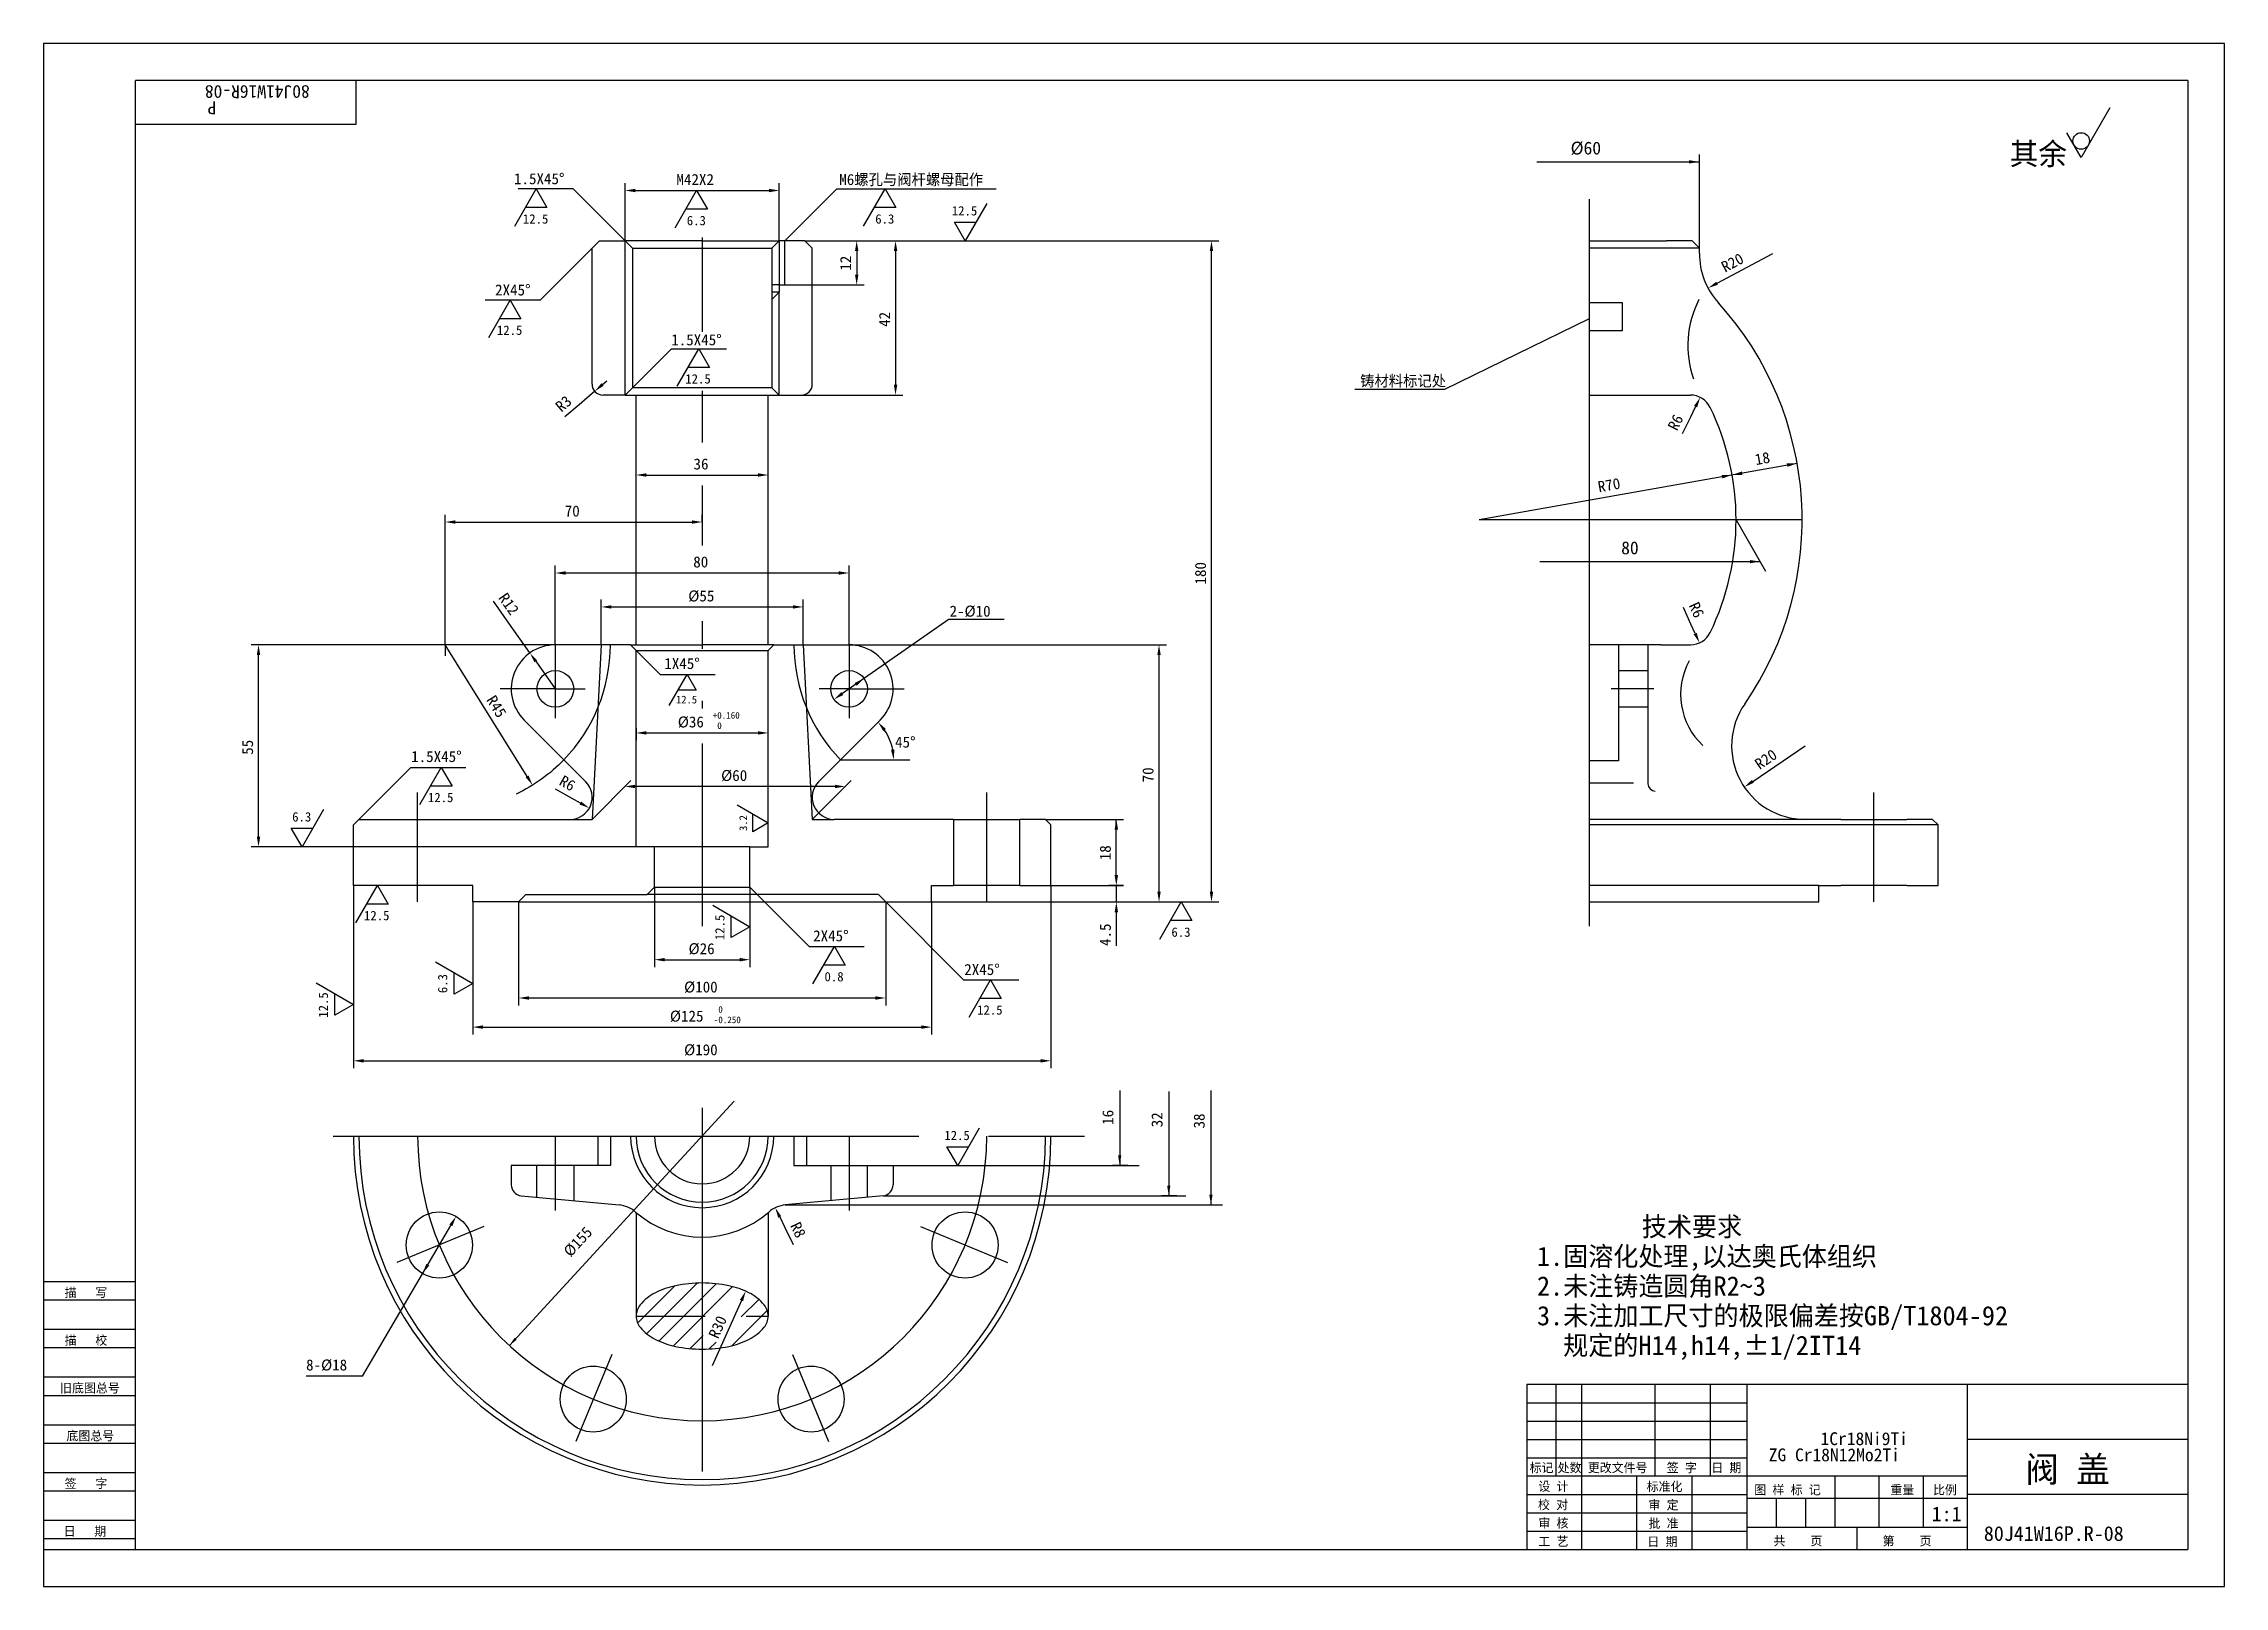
# Model space of a CAD drawing. Header units: metres. Extents: x 0 to 594, y 0 to 420.
import ezdxf

# ---------------------------------------------------------------- set-up
doc = ezdxf.new("R2010")
doc.units = ezdxf.units.M
for name, color, linetype in [('B', 3, 'Continuous'), ('C', 6, 'Continuous'), ('D', 1, 'Continuous'), ('FL', 5, 'Continuous'), ('T', 7, 'Continuous'), ('TL', 4, 'Continuous')]:
    doc.layers.add(name, color=color, linetype=linetype)

# ---------------------------------------------------------------- blocks, each defined once
blk = doc.blocks.new('TUKUN2')
at = {"layer": 'FL'}
for p, q in [((0, 420), (0, 0)), ((594, 420), (0, 420)), ((594, 0), (594, 420)), ((0, 78), (25, 78)), ((0, 70), (25, 70)), ((0, 65), (25, 65)), ((0, 57), (25, 57)), ((412, 30), (412, 55)), ((419, 10), (419, 55)), ((439, 30), (439, 55)), ((454, 30), (454, 55)), ((0, 52), (25, 52)), ((404, 50), (464, 50)), ((0, 44), (25, 44)), ((404, 45), (464, 45)), ((0, 39), (25, 39)), ((404, 40), (464, 40)), ((0, 31), (25, 31)), ((404, 35), (464, 35)), ((449, 10), (449, 30)), ((0, 26), (25, 26)), ((404, 25), (464, 25)), ((0, 18), (25, 18)), ((404, 20), (464, 20)), ((0, 13), (25, 13)), ((404, 15), (464, 15)), ((0, 0), (594, 0))]:
    blk.add_line(p, q, dxfattribs=at)
at = {"layer": 'TL'}
for p, q in [((25, 10), (25, 410)), ((584, 410), (25, 410)), ((85, 410), (85, 398)), ((584, 410), (584, 10)), ((85, 398), (25, 398)), ((0, 83), (25, 83)), ((404, 55), (404, 10)), ((584, 55), (404, 55)), ((464, 10), (464, 55)), ((524, 10), (524, 55)), ((584, 40), (524, 40)), ((524, 30), (404, 30)), ((434, 10), (434, 30)), ((488, 16), (488, 30)), ((500, 16), (500, 30)), ((512, 16), (512, 30)), ((464, 24), (524, 24)), ((472, 16), (472, 24)), ((480, 16), (480, 24)), ((584, 25), (524, 25)), ((524, 16), (464, 16)), ((494, 10), (494, 16)), ((0, 10), (584, 10))]:
    blk.add_line(p, q, dxfattribs=at)
at = {"layer": 'T'}
for s, p in [('描   写', (5.74, 78.76)), ('描   校', (5.74, 65.76)), ('旧底图总号', (4.49, 52.76)), ('底图总号', (6.22, 39.76)), ('标记', (404.75, 31.07)), ('处数', (412.38, 31.07)), ('更改文件号', (420.61, 31.07)), ('签 字', (442.1, 31.07)), ('日 期', (454.23, 31.07)), ('签   字', (5.74, 26.76)), ('校 对', (407.05, 20.99)), ('设 计', (407.14, 25.99)), ('标准化', (436.65, 25.93)), ('审 定', (437.13, 20.93)), ('图 样 标 记', (465.95, 25.04)), ('重量', (503.03, 25.04)), ('比例', (514.64, 25.04)), ('审 核', (407.14, 15.99)), ('批 准', (437.13, 15.93)), ('日   期', (5.45, 13.76)), ('工 艺', (407.14, 10.99)), ('日 期', (436.84, 10.93)), ('共    页', (471.18, 11.13)), ('第    页', (500.9, 11.13))]:
    blk.add_text(s, height=2.5, dxfattribs=at).set_placement(p)

msp = doc.modelspace()

# ---------------------------------------------------------------- linework, layer by layer
for p, q in [((161.79, 71.64), (171.97, 81.81)), ((164.24, 68.78), (178.02, 82.56)), ((167.56, 66.79), (183.15, 82.39)), ((171.53, 65.46), (187.67, 81.61)), ((190.03, 73.36), (194.81, 78.14)), ((187.5, 65.52), (197.12, 75.14)), ((176.11, 64.74), (179.68, 68.32)), ((181.31, 64.64), (183.16, 66.49))]:
    msp.add_line(p, q)
at = {"layer": 'B'}
for p, q in [((421, 349.52), (429.98, 349.52)), ((429.98, 349.52), (429.98, 341.79)), ((429.98, 341.79), (421, 341.79)), ((151.88, 256.32), (149.38, 208.82)), ((206.88, 256.32), (209.38, 208.82)), ((429, 249.32), (437, 249.32)), ((437, 239.32), (429, 239.32)), ((134.38, 105.93), (134.38, 114.59)), ((144.38, 114.59), (144.38, 105)), ((214.38, 114.59), (214.38, 105)), ((224.38, 105.93), (224.38, 114.59))]:
    msp.add_line(p, q, dxfattribs=at)
at = {"layer": 'C'}
for p, q in [((421, 377.62), (421, 179.76)), ((179.38, 367.19), (179.38, 341.51)), ((179.38, 325.49), (179.38, 311.45)), ((179.38, 299.71), (179.38, 283.36)), ((179.38, 262.73), (179.38, 255.25)), ((139.38, 256.32), (139.38, 236.32)), ((219.38, 256.32), (219.38, 236.32)), ((139.38, 244.32), (124.38, 244.32)), ((139.38, 244.32), (147.47, 244.32)), ((219.38, 244.32), (211.29, 244.32)), ((219.38, 244.32), (234.38, 244.32)), ((438.61, 244.32), (426.97, 244.32)), ((179.38, 241.11), (179.38, 239.03)), ((179.38, 229.43), (179.38, 179.76)), ((101.88, 186.32), (101.88, 216.09)), ((256.88, 186.32), (256.88, 216.09)), ((498.5, 186.32), (498.5, 216.09)), ((179.38, 130.28), (179.38, 31.27)), ((78.83, 122.59), (238.39, 122.59)), ((139.38, 122.59), (139.38, 102.32)), ((219.38, 122.59), (219.38, 102.32)), ((257.33, 122.59), (283.48, 122.59)), ((119.92, 97.96), (96.23, 88.15)), ((238.84, 97.96), (262.53, 88.15)), ((161.38, 73.59), (180.19, 73.59)), ((191.32, 73.59), (197.38, 73.59)), ((154.75, 63.12), (144.94, 39.44)), ((204.01, 63.12), (213.82, 39.44))]:
    msp.add_line(p, q, dxfattribs=at)
msp.add_arc((179.38, 122.59), 77.5, 180, 0, dxfattribs=at)
at = {"layer": 'D'}
for p, q in [((562.81, 402.52), (555, 389)), ((555, 389), (551.1, 395.76)), ((406.73, 387.82), (451, 387.82)), ((451, 385.6), (451, 389.82)), ((451, 364.32), (451, 388.82)), ((128.33, 370.32), (134.19, 380.46)), ((144.24, 380.46), (129.24, 380.46)), ((134.19, 380.46), (137.11, 375.39)), ((158.38, 366.32), (144.24, 380.46)), ((158.38, 366.32), (158.38, 382.02)), ((200.38, 366.32), (200.38, 382.02)), ((201.88, 366.32), (216.02, 380.46)), ((216.02, 380.46), (246.02, 380.46)), ((223.33, 370.32), (229.19, 380.46)), ((229.19, 380.46), (232.12, 375.39)), ((246.02, 380.46), (259.45, 380.46)), ((137.11, 375.39), (131.26, 375.39)), ((161.18, 380.02), (197.58, 380.02)), ((172.01, 369.88), (177.87, 380.02)), ((180.79, 374.95), (174.94, 374.95)), ((177.87, 380.02), (180.79, 374.95)), ((232.12, 375.39), (226.26, 375.39)), ((256.87, 376.46), (251.02, 366.32)), ((251.02, 366.32), (248.09, 371.39)), ((248.09, 371.39), (253.94, 371.39)), ((149.38, 364.32), (135.24, 350.18)), ((207.38, 366.32), (223.46, 366.32)), ((221.46, 363.52), (221.46, 357.12)), ((223.46, 366.32), (234.05, 366.32)), ((232.05, 363.52), (232.05, 327.12)), ((234.05, 366.32), (320.11, 366.32)), ((318.11, 189.12), (318.11, 363.52)), ((455.83, 354.77), (471, 362.87)), ((201.88, 354.32), (223.46, 354.32)), ((135.24, 350.18), (120.24, 350.18)), ((121.25, 340.04), (127.1, 350.18)), ((130.03, 345.11), (124.18, 345.11)), ((127.1, 350.18), (130.03, 345.11)), ((421, 345.08), (381.58, 325.83)), ((160.38, 326.32), (170.99, 336.93)), ((170.99, 336.93), (185.99, 336.93)), ((172.57, 326.79), (178.43, 336.93)), ((178.43, 336.93), (181.35, 331.86)), ((152.23, 327.19), (153.44, 328.23)), ((181.35, 331.86), (175.5, 331.86)), ((145.86, 321.71), (142.01, 318.39)), ((150.11, 325.36), (145.86, 321.71)), ((206.38, 324.32), (234.05, 324.32)), ((361.58, 325.83), (357.17, 325.83)), ((381.58, 325.83), (361.58, 325.83)), ((449.97, 321.19), (448.47, 318.16)), ((448.47, 318.16), (446.27, 313.73)), ((161.38, 301.14), (161.38, 304.56)), ((197.38, 302.56), (197.38, 304.56)), ((477.64, 305.73), (391, 290.32)), ((164.18, 302.56), (194.58, 302.56)), ((109.38, 256.32), (109.38, 291.76)), ((179.38, 289.76), (179.38, 291.76)), ((112.18, 289.76), (176.58, 289.76)), ((479, 290.32), (391, 290.32)), ((461, 290.32), (469.03, 276.4)), ((139.38, 256.32), (139.38, 277.89)), ((142.18, 275.89), (216.58, 275.89)), ((219.38, 256.32), (219.38, 277.89)), ((407.51, 278.98), (467.55, 278.98)), ((126.76, 262.22), (122.51, 268.25)), ((151.88, 256.32), (151.88, 268.64)), ((206.88, 256.32), (206.88, 268.64)), ((132.46, 254.13), (126.76, 262.22)), ((154.68, 266.64), (204.08, 266.64)), ((246.69, 263.34), (217.57, 243.06)), ((246.69, 263.34), (261.65, 263.34)), ((448.71, 261.96), (446.68, 266.46)), ((449.87, 259.4), (448.71, 261.96)), ((139.38, 256.32), (56.54, 256.32)), ((131.7, 220.51), (109.38, 256.32)), ((139.38, 256.32), (109.38, 256.32)), ((109.38, 256.32), (109.38, 253.32)), ((219.38, 256.32), (305.82, 256.32)), ((58.54, 204.12), (58.54, 253.52)), ((134.08, 251.84), (139.38, 244.32)), ((161.38, 254.82), (167.94, 248.25)), ((303.82, 189.12), (303.82, 253.52)), ((167.94, 248.25), (182.94, 248.25)), ((170.38, 239.8), (175.26, 248.25)), ((177.7, 244.03), (172.82, 244.03)), ((175.26, 248.25), (177.7, 244.03)), ((161.38, 233.6), (161.38, 230.34)), ((164.18, 232.34), (194.58, 232.34)), ((197.38, 232.34), (197.38, 234.34)), ((465.55, 219.16), (479.78, 228.82)), ((85.88, 208.82), (100.02, 222.96)), ((100.02, 222.96), (115.02, 222.96)), ((102.47, 212.82), (108.33, 222.96)), ((108.33, 222.96), (111.25, 217.89)), ((217.05, 225.02), (235.92, 225.02)), ((111.25, 217.89), (105.4, 217.89)), ((143.76, 214.62), (139.45, 217.05)), ((146.21, 213.25), (143.76, 214.62)), ((149.38, 208.82), (159.99, 219.43)), ((215.52, 217.76), (161.12, 217.76)), ((209.38, 208.82), (219.99, 219.43)), ((76.23, 211.46), (70.38, 201.32)), ((143.42, 208.82), (149.38, 208.82)), ((188.93, 212.76), (197.38, 207.88)), ((193.15, 205.44), (193.15, 210.32)), ((209.38, 208.82), (215.34, 208.82)), ((272.88, 208.82), (294.18, 208.82)), ((292.18, 193.62), (292.18, 208.82)), ((70.38, 201.32), (67.45, 206.39)), ((67.45, 206.39), (73.31, 206.39)), ((197.38, 207.88), (193.15, 205.44)), ((161.38, 201.32), (56.54, 201.32)), ((84.38, 190.82), (84.38, 141.08)), ((85.05, 180.68), (90.9, 190.82)), ((90.9, 190.82), (93.83, 185.75)), ((166.38, 190.32), (166.38, 168.61)), ((192.38, 190.32), (192.38, 168.61)), ((274.38, 190.82), (294.18, 190.82)), ((274.38, 190.82), (274.38, 141.08)), ((294.18, 190.82), (290.18, 190.82)), ((292.18, 190.82), (292.18, 186.32)), ((93.83, 185.75), (87.97, 185.75)), ((116.88, 186.32), (116.88, 150.25)), ((129.38, 186.32), (129.38, 158.18)), ((182.24, 185.42), (192.38, 179.57)), ((194.38, 188.32), (208.52, 174.18)), ((229.38, 186.32), (229.38, 158.18)), ((229.38, 186.32), (250.59, 165.11)), ((241.88, 186.32), (294.18, 186.32)), ((241.88, 186.32), (241.88, 150.25)), ((294.18, 186.32), (305.82, 186.32)), ((304.01, 176.18), (309.86, 186.32)), ((305.82, 186.32), (320.11, 186.32)), ((309.86, 186.32), (312.79, 181.25)), ((187.31, 176.64), (187.31, 182.5)), ((192.38, 179.57), (187.31, 176.64)), ((292.18, 183.52), (292.18, 180.72)), ((292.18, 180.72), (292.18, 174.34)), ((312.79, 181.25), (306.93, 181.25)), ((208.52, 174.18), (223.52, 174.18)), ((209.52, 164.04), (215.38, 174.18)), ((215.38, 174.18), (218.3, 169.11)), ((106.74, 170.01), (116.88, 164.16)), ((111.81, 161.23), (111.81, 167.09)), ((169.18, 170.61), (189.58, 170.61)), ((218.3, 169.11), (212.45, 169.11)), ((74.24, 164.3), (84.38, 158.44)), ((79.31, 155.52), (79.31, 161.37)), ((116.88, 164.16), (111.81, 161.23)), ((250.59, 165.11), (265.59, 165.11)), ((252.06, 154.97), (257.91, 165.11)), ((257.91, 165.11), (260.84, 160.04)), ((84.38, 158.44), (79.31, 155.52)), ((132.18, 160.18), (226.58, 160.18)), ((260.84, 160.04), (254.99, 160.04)), ((119.68, 152.25), (239.08, 152.25)), ((87.18, 143.08), (271.58, 143.08)), ((126.89, 65.57), (188.13, 132.09)), ((293.1, 135.04), (293.1, 114.59)), ((306.47, 134.74), (306.47, 106.33)), ((317.96, 135.04), (317.96, 103.84)), ((248.98, 114.59), (246.06, 119.66)), ((246.06, 119.66), (251.91, 119.66)), ((254.84, 124.73), (248.98, 114.59)), ((231.38, 114.59), (298.37, 114.59)), ((295.28, 114.59), (291.1, 114.59)), ((202.02, 103.84), (321.08, 103.84)), ((228.66, 106.33), (311.13, 106.33)), ((308.63, 106.33), (304.47, 106.33)), ((86.84, 57.2), (110.91, 98.28)), ((200.5, 100.56), (201.91, 97.66)), ((201.91, 97.66), (204.12, 93.08)), ((190.09, 77.81), (182.14, 60.01)), ((86.84, 57.2), (71.54, 57.2))]:
    msp.add_line(p, q, dxfattribs=at)
msp.add_lwpolyline([(141.71, 225.02, -0.09), (128.75, 215.7, -0.13)], format="xyb", dxfattribs=at)
msp.add_circle((555, 393.51), 2.25, dxfattribs=at)
msp.add_arc((217.05, 225.02), 14.49, 11.09, 33.93, dxfattribs=at)
for points in [[(448.2, 388.27), (451, 387.82), (448.2, 387.37)], [(161.18, 380.49), (161.18, 379.55), (158.38, 380.02)], [(197.58, 380.49), (197.58, 379.55), (200.38, 380.02)], [(221, 363.52), (221.93, 363.52), (221.46, 366.32)], [(231.59, 363.52), (232.52, 363.52), (232.05, 366.32)], [(317.64, 363.52), (318.57, 363.52), (318.11, 366.32)], [(221, 357.12), (221.93, 357.12), (221.46, 354.32)], [(456.05, 354.36), (455.61, 355.18), (453.36, 353.45)], [(152.53, 326.84), (151.92, 327.54), (150.11, 325.36)], [(231.59, 327.12), (232.52, 327.12), (232.05, 324.32)], [(450.39, 320.98), (449.56, 321.39), (451.22, 323.69)], [(164.18, 303.03), (164.18, 302.1), (161.38, 302.56)], [(194.58, 303.03), (194.58, 302.1), (197.38, 302.56)], [(462.59, 303.53), (462.76, 302.61), (459.92, 302.58)], [(474.8, 305.7), (474.97, 304.78), (477.64, 305.73)], [(457.24, 301.63), (457.08, 302.55), (459.92, 302.58)], [(112.18, 290.22), (112.18, 289.29), (109.38, 289.76)], [(176.58, 290.22), (176.58, 289.29), (179.38, 289.76)], [(464.75, 279.43), (467.55, 278.98), (464.75, 278.53)], [(142.18, 276.35), (142.18, 275.42), (139.38, 275.89)], [(216.58, 276.35), (216.58, 275.42), (219.38, 275.89)], [(154.68, 267.11), (154.68, 266.18), (151.88, 266.64)], [(204.08, 267.11), (204.08, 266.18), (206.88, 266.64)], [(58.07, 253.52), (59.01, 253.52), (58.54, 256.32)], [(303.35, 253.52), (304.28, 253.52), (303.82, 256.32)], [(449.44, 259.21), (450.29, 259.6), (451.02, 256.85)], [(133.7, 251.57), (134.46, 252.11), (132.46, 254.13)], [(221.45, 245.19), (220.92, 245.96), (223.48, 247.18)], [(217.84, 242.68), (217.31, 243.45), (215.28, 241.46)], [(164.18, 232.81), (164.18, 231.88), (161.38, 232.34)], [(194.58, 232.81), (194.58, 231.88), (197.38, 232.34)], [(228.72, 232.81), (229.44, 233.4), (227.3, 235.27)], [(231.74, 227.85), (230.81, 227.76), (231.55, 225.02)], [(131.3, 220.26), (132.1, 220.75), (133.18, 218.13)], [(161.12, 218.23), (161.12, 217.3), (158.32, 217.76)], [(215.52, 218.23), (215.52, 217.3), (218.32, 217.76)], [(465.81, 218.78), (465.28, 219.55), (463.23, 217.59)], [(145.98, 212.85), (146.43, 213.66), (148.65, 211.88)], [(291.72, 206.02), (292.65, 206.02), (292.18, 208.82)], [(58.07, 204.12), (59.01, 204.12), (58.54, 201.32)], [(291.72, 193.62), (292.65, 193.62), (292.18, 190.82)], [(291.72, 183.52), (292.65, 183.52), (292.18, 186.32)], [(303.35, 189.12), (304.28, 189.12), (303.82, 186.32)], [(317.64, 189.12), (318.57, 189.12), (318.11, 186.32)], [(169.18, 171.08), (169.18, 170.14), (166.38, 170.61)], [(189.58, 171.08), (189.58, 170.14), (192.38, 170.61)], [(132.18, 160.64), (132.18, 159.71), (129.38, 160.18)], [(226.58, 160.64), (226.58, 159.71), (229.38, 160.18)], [(119.68, 152.72), (119.68, 151.79), (116.88, 152.25)], [(239.08, 152.72), (239.08, 151.79), (241.88, 152.25)], [(87.18, 143.54), (87.18, 142.61), (84.38, 143.08)], [(271.58, 143.54), (271.58, 142.61), (274.38, 143.08)], [(293.55, 117.39), (293.1, 114.59), (292.65, 117.39)], [(306.92, 109.13), (306.47, 106.33), (306.02, 109.13)], [(200.08, 100.36), (200.92, 100.76), (199.28, 103.08)], [(318.41, 106.64), (317.96, 103.84), (317.51, 106.64)], [(111.32, 98.04), (110.51, 98.51), (112.33, 100.69)], [(105.05, 87.34), (104.24, 87.82), (103.23, 85.16)], [(190.52, 77.62), (189.66, 78), (191.23, 80.36)], [(128.27, 67.65), (126.89, 65.57), (128.85, 67.12)]]:
    msp.add_solid(points, dxfattribs=at)
at = {"layer": 'FL'}
for p, q in [((158.38, 324.32), (158.38, 366.32)), ((201.88, 354.32), (201.88, 366.32)), ((200.38, 324.32), (200.38, 352.32))]:
    msp.add_line(p, q, dxfattribs=at)
at = {"layer": 'TL'}
for p, q in [((149.38, 364.32), (151.38, 366.32)), ((149.38, 327.32), (149.38, 364.32)), ((151.38, 366.32), (158.38, 366.32)), ((179.38, 366.32), (158.38, 366.32)), ((160.38, 364.32), (158.38, 366.32)), ((160.38, 364.32), (160.38, 326.32)), ((160.38, 364.32), (198.38, 364.32)), ((179.38, 366.32), (200.38, 366.32)), ((198.38, 364.32), (200.38, 366.32)), ((198.38, 364.32), (198.38, 350.32)), ((207.38, 366.32), (200.38, 366.32)), ((200.38, 366.32), (200.38, 354.32)), ((209.38, 364.32), (207.38, 366.32)), ((209.38, 327.32), (209.38, 364.32)), ((421, 366.32), (442, 366.32)), ((451, 364.32), (421, 364.32)), ((449, 366.32), (442, 366.32)), ((451, 364.32), (449, 366.32)), ((451, 362.87), (451, 364.32)), ((200.38, 354.32), (198.38, 354.32)), ((200.38, 352.32), (198.38, 350.32)), ((200.38, 352.32), (198.38, 352.32)), ((200.38, 354.32), (201.88, 354.32)), ((200.38, 354.32), (200.38, 352.32)), ((198.38, 350.32), (198.38, 326.32)), ((158.38, 324.32), (152.38, 324.32)), ((160.38, 326.32), (158.38, 324.32)), ((158.38, 324.32), (200.38, 324.32)), ((198.38, 326.32), (160.38, 326.32)), ((161.38, 256.32), (161.38, 324.32)), ((197.38, 256.32), (197.38, 324.32)), ((198.38, 326.32), (200.38, 324.32)), ((200.38, 324.32), (206.38, 324.32)), ((421, 324.32), (442, 324.32)), ((442, 324.32), (448.55, 324.32)), ((154.38, 256.32), (138.77, 256.32)), ((159.88, 256.32), (154.38, 256.32)), ((159.88, 256.32), (179.38, 256.32)), ((161.38, 254.82), (159.88, 256.32)), ((198.88, 256.32), (179.38, 256.32)), ((197.38, 254.82), (198.88, 256.32)), ((198.88, 256.32), (204.38, 256.32)), ((204.38, 256.32), (219.99, 256.32)), ((440.5, 256.32), (421, 256.32)), ((429, 256.32), (429, 224.71)), ((437, 256.32), (437, 218.53)), ((440.5, 256.32), (448.55, 256.32)), ((161.38, 201.32), (161.38, 254.82)), ((161.38, 254.82), (197.38, 254.82)), ((197.38, 201.32), (197.38, 254.82)), ((141.71, 225.02), (130.89, 235.84)), ((217.05, 225.02), (227.87, 235.84)), ((147.66, 219.06), (141.71, 225.02)), ((211.1, 219.06), (217.05, 225.02)), ((429, 224.71), (421, 224.71)), ((421, 218.76), (433.07, 218.76)), ((84.38, 207.32), (85.88, 208.82)), ((85.88, 208.82), (143.42, 208.82)), ((247.88, 208.82), (215.34, 208.82)), ((247.88, 208.82), (247.88, 190.82)), ((247.88, 208.82), (265.88, 208.82)), ((265.88, 190.82), (265.88, 208.82)), ((272.88, 208.82), (265.88, 208.82)), ((274.38, 207.32), (272.88, 208.82)), ((489.5, 208.82), (421, 208.82)), ((489.5, 208.82), (507.5, 208.82)), ((514.5, 208.82), (507.5, 208.82)), ((516, 207.32), (514.5, 208.82)), ((84.38, 190.82), (84.38, 207.32)), ((274.38, 190.82), (274.38, 207.32)), ((516, 207.32), (421, 207.32)), ((516, 190.82), (516, 207.32)), ((166.38, 201.32), (161.38, 201.32)), ((192.38, 201.32), (166.38, 201.32)), ((166.38, 190.32), (166.38, 201.32)), ((192.38, 190.32), (192.38, 201.32)), ((192.38, 201.32), (197.38, 201.32)), ((116.88, 190.82), (84.38, 190.82)), ((116.88, 186.32), (116.88, 190.82)), ((164.38, 188.32), (166.38, 190.32)), ((166.38, 190.32), (192.38, 190.32)), ((194.38, 188.32), (192.38, 190.32)), ((241.88, 186.32), (241.88, 190.82)), ((241.88, 190.82), (247.88, 190.82)), ((265.88, 190.82), (247.88, 190.82)), ((265.88, 190.82), (274.38, 190.82)), ((483.5, 190.82), (421, 190.82)), ((483.5, 190.82), (489.5, 190.82)), ((483.5, 186.32), (483.5, 190.82)), ((507.5, 190.82), (489.5, 190.82)), ((507.5, 190.82), (516, 190.82)), ((129.38, 186.32), (116.88, 186.32)), ((129.38, 186.32), (131.38, 188.32)), ((129.38, 186.32), (229.38, 186.32)), ((131.38, 188.32), (164.38, 188.32)), ((194.38, 188.32), (164.38, 188.32)), ((227.38, 188.32), (194.38, 188.32)), ((229.38, 186.32), (227.38, 188.32)), ((229.38, 186.32), (241.88, 186.32)), ((421, 186.32), (471, 186.32)), ((471, 186.32), (483.5, 186.32)), ((150.98, 122.59), (150.98, 114.59)), ((154.38, 122.59), (154.38, 114.59)), ((204.38, 122.59), (204.38, 114.59)), ((207.78, 122.59), (207.78, 114.59)), ((127.38, 114.59), (127.38, 109.32)), ((154.38, 114.59), (127.38, 114.59)), ((204.38, 114.59), (231.38, 114.59)), ((231.38, 114.59), (231.38, 109.32)), ((130.1, 106.33), (156.74, 103.84)), ((161.38, 101.8), (161.38, 73.59)), ((197.38, 101.8), (197.38, 73.59)), ((228.66, 106.33), (202.02, 103.84))]:
    msp.add_line(p, q, dxfattribs=at)
msp.add_lwpolyline([(437, 218.53, 0.41), (439, 216.53, 0.41)], format="xyb", dxfattribs=at)
msp.add_lwpolyline([(161.38, 73.59, 0.17), (162.48, 70.54, 0.1), (166.65, 67.22, 0.06), (172.1, 65.33, 0.05), (179.38, 64.59, 0.05), (186.66, 65.33, 0.06), (192.11, 67.22, 0.1), (196.28, 70.54, 0.17), (197.38, 73.59, 0.17), (196.28, 76.64, 0.1), (192.11, 79.95, 0.06), (186.66, 81.84, 0.05), (179.38, 82.59, 0.05), (172.1, 81.84, 0.06), (166.65, 79.95, 0.1), (162.48, 76.64, 0.17)], format="xyb", close=True, dxfattribs=at)
for centre, radius in [((139.38, 244.32), 5), ((219.38, 244.32), 5), ((107.78, 92.93), 9), ((250.98, 92.93), 9), ((149.72, 50.99), 9), ((209.04, 50.99), 9)]:
    msp.add_circle(centre, radius, dxfattribs=at)
for centre, radius, start, end in [((471, 362.87), 20, 180, 222.21), ((475.77, 337.77), 27.91, 153.14, 198.84), ((391, 290.32), 88, 325.29, 42.21), ((152.38, 327.32), 3, 180, 270), ((206.38, 327.32), 3, 270, 0), ((448.55, 318.32), 6, 25.94, 90), ((391, 290.32), 70, 334.06, 25.94), ((139.38, 244.32), 12, 90, 224.99), ((109.38, 256.32), 45, 315.92, 0), ((249.38, 256.32), 45, 180, 224.08), ((219.38, 244.32), 12, 315.01, 90), ((448.55, 262.32), 6, 270, 334.06), ((464.96, 242.86), 19.07, 151.57, 226.98), ((479.78, 228.82), 20, 145.29, 270), ((143.42, 214.82), 6, 270, 44.99), ((215.34, 214.82), 6, 135.01, 270), ((179.38, 122.59), 95, 180, 0), ((179.38, 122.59), 93.5, 180, 0), ((179.38, 122.59), 19.5, 180, 0), ((179.38, 122.59), 18, 180, 0), ((179.38, 122.59), 13, 180, 0), ((130.38, 109.32), 3, 180, 264.66), ((228.38, 109.32), 3, 275.34, 0), ((155.99, 95.88), 8, 48.79, 84.66), ((179.38, 122.59), 27.5, 228.79, 311.21), ((202.77, 95.88), 8, 95.34, 131.21)]:
    msp.add_arc(centre, radius, start, end, dxfattribs=at)

# ---------------------------------------------------------------- block references
at = {"layer": 'D'}
msp.add_blockref('TUKUN2', (0, 0), dxfattribs=at)

# ---------------------------------------------------------------- texts
for s, height, rotation, p in [('80J41W16R-08', 3.5, 180, (72.49, 408.65)), ('P', 3.5, 180, (47.04, 404.27)), ('R20', 3, 28.12, (458.01, 357.63)), ('12', 3, 90, (219.96, 358.18)), ('42', 3, 90, (230.55, 342.89)), ('R3', 3, 40.73, (141.03, 319.52)), ('R6', 3, 63.57, (444.92, 314.39)), ('18', 3, 10.08, (466.41, 305.25)), ('R70', 3, 10.08, (423.65, 297.82)), ('180', 3, 90, (316.61, 272.75)), ('R12', 3, 305.19, (123.73, 269.11)), ('R6', 3, 294.34, (448.04, 267.08)), ('R45', 3, 301.93, (120.47, 241.35)), ('55', 3, 90, (57.04, 226.39)), ('R20', 3, 34.16, (467.41, 222.24)), ('R6', 3, 330.69, (140.18, 218.35)), ('70', 3, 90, (302.32, 218.89)), ('3.2', 2.12, 90, (191.62, 205.65)), ('18', 3, 90, (290.68, 197.68)), ('12.5', 2.55, 90, (185.46, 175.93)), ('4.5', 3, 90, (290.68, 174.34)), ('6.3', 2.55, 90, (109.96, 161.49)), ('12.5', 2.55, 90, (77.46, 154.8)), ('16', 3, 90, (291.38, 125.64)), ('32', 3, 90, (304.76, 124.98)), ('38', 3, 90, (316.25, 124.66)), ('%%c155', 3, 47.37, (143.5, 89.47)), ('R8', 3, 295.81, (203.29, 98.23)), ('R30', 3, 65.93, (183.71, 67.21))]:
    msp.add_text(s, height=height, rotation=rotation, dxfattribs=at).set_placement(p)
for s, height, p in [('%%c60', 3.5, (415.92, 389.82)), ('其余', 6, (535.53, 387)), ('1.5X45%%d', 3, (128.13, 381.73)), ('M42X2', 3, (172.38, 381.52)), ('M6螺孔与阀杆螺母配作', 3, (216.73, 381.51)), ('12.5', 2.55, (247.37, 373.23)), ('12.5', 2.55, (130.54, 371)), ('6.3', 2.55, (175.19, 370.56)), ('6.3', 2.55, (226.52, 371)), ('2X45%%d', 3, (122.97, 351.44)), ('12.5', 2.55, (123.46, 340.71)), ('1.5X45%%d', 3, (170.95, 337.87)), ('12.5', 2.55, (174.78, 327.46)), ('铸材料标记处', 3, (358.6, 326.69)), ('36', 3, (177.02, 304.06)), ('70', 3, (141.95, 291.26)), ('80', 3, (176.95, 277.39)), ('80', 3.5, (429.7, 280.98)), ('%%C55', 3, (175.59, 268.14)), ('2-%%c10', 3, (246.76, 264)), ('1X45%%d', 3, (169.07, 249.74)), ('12.5', 2.12, (172.22, 240.37)), ('+0.160', 1.8, (182.26, 236.24)), ('%%C36', 3, (172.74, 233.84)), (' 0', 1.8, (182.26, 233.42)), ('1.5X45%%d', 3, (100.12, 224.42)), ('45%%d', 3, (231.92, 228.35)), ('%%C60', 3, (184.54, 219.26)), ('12.5', 2.55, (104.68, 213.5)), ('6.3', 2.55, (67.71, 208.23)), ('12.5', 2.55, (87.26, 181.35)), ('2X45%%d', 3, (209.6, 175.61)), ('6.3', 2.55, (307.19, 176.85)), ('%%c26', 3, (175.66, 172.11)), ('0.8', 2.55, (212.7, 164.71)), ('2X45%%d', 3, (250.77, 166.44)), ('%%C100', 3, (174.45, 161.68)), ('%%C125', 3, (170.59, 153.75)), ('-0.250', 1.8, (182.55, 153.33)), (' 0', 1.8, (182.55, 156.15)), ('12.5', 2.55, (254.27, 155.64)), ('%%C190', 3, (174.45, 144.58)), ('12.5', 2.55, (245.34, 121.5)), ('        技术要求', 5.25, (406.76, 95.32)), ('1.固溶化处理,以达奥氏体组织', 5.25, (406.76, 87.24)), ('2.未注铸造圆角R2%%1263', 5.25, (406.76, 79.15)), ('3.未注加工尺寸的极限偏差按GB/T1804-92', 5.25, (406.76, 71.07)), ('  规定的H14,h14,%%P1/2IT14', 5.25, (406.76, 62.98)), ('8-%%c18', 3, (71.49, 58.78)), ('1Cr18Ni9Ti', 3.5, (484, 38.45)), ('ZG Cr18N12Mo2Ti', 3.5, (469.9, 34.05)), ('阀 盖', 7, (539.81, 28.39)), ('1:1', 4, (514.26, 17.71)), ('80J41W16P.R-08', 4, (528.48, 12.38))]:
    msp.add_text(s, height=height, dxfattribs=at).set_placement(p)

doc.saveas('drawing.dxf')
